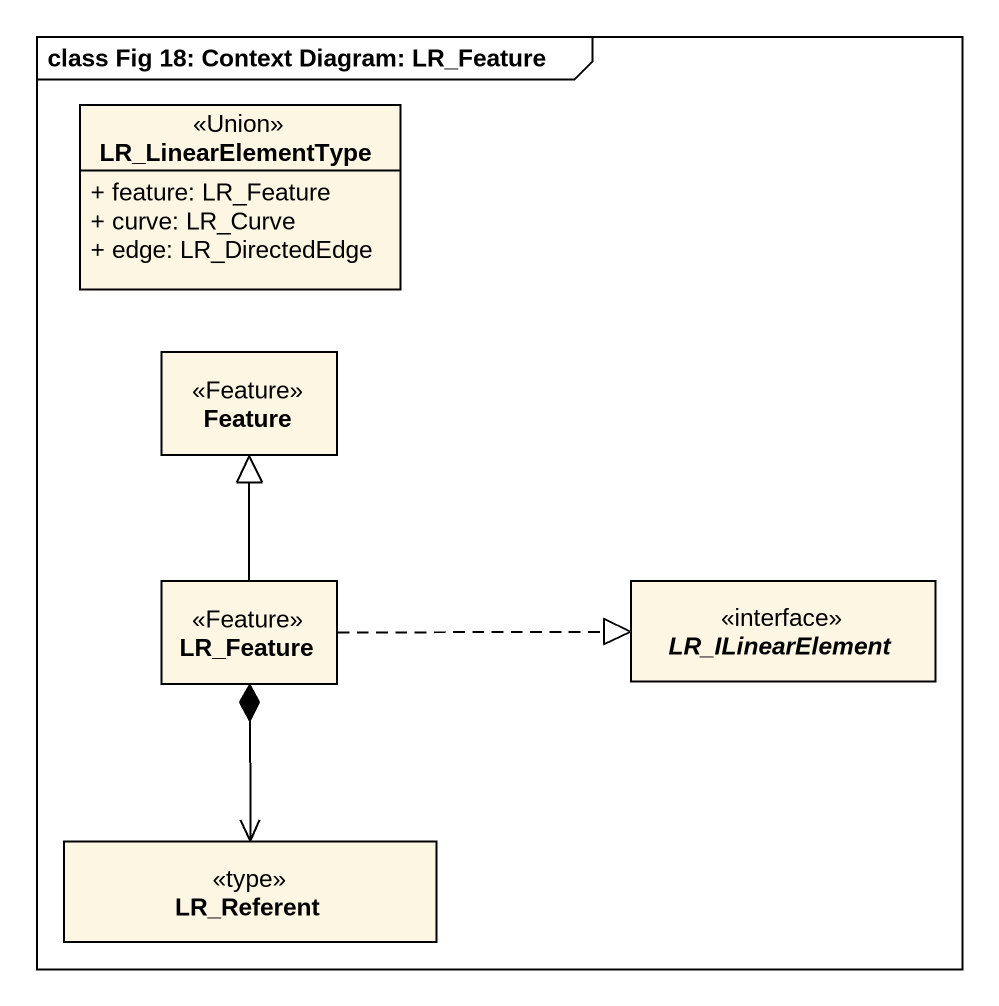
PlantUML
@startuml
mainframe class Fig 18: Context Diagram: LR_Feature
hide circle
hide empty members
skinparam classAttributeIconSize 0
class LR_LinearElementType <<Union>> {
  + feature: LR_Feature
  + curve: LR_Curve
  + edge: LR_DirectedEdge
}
class Feature <<Feature>>
class LR_Feature <<Feature>>
interface LR_ILinearElement
class LR_Referent <<type>>
LR_Feature -up-|> Feature
LR_Feature .right.|> LR_ILinearElement
LR_Feature *--> LR_Referent
@enduml
